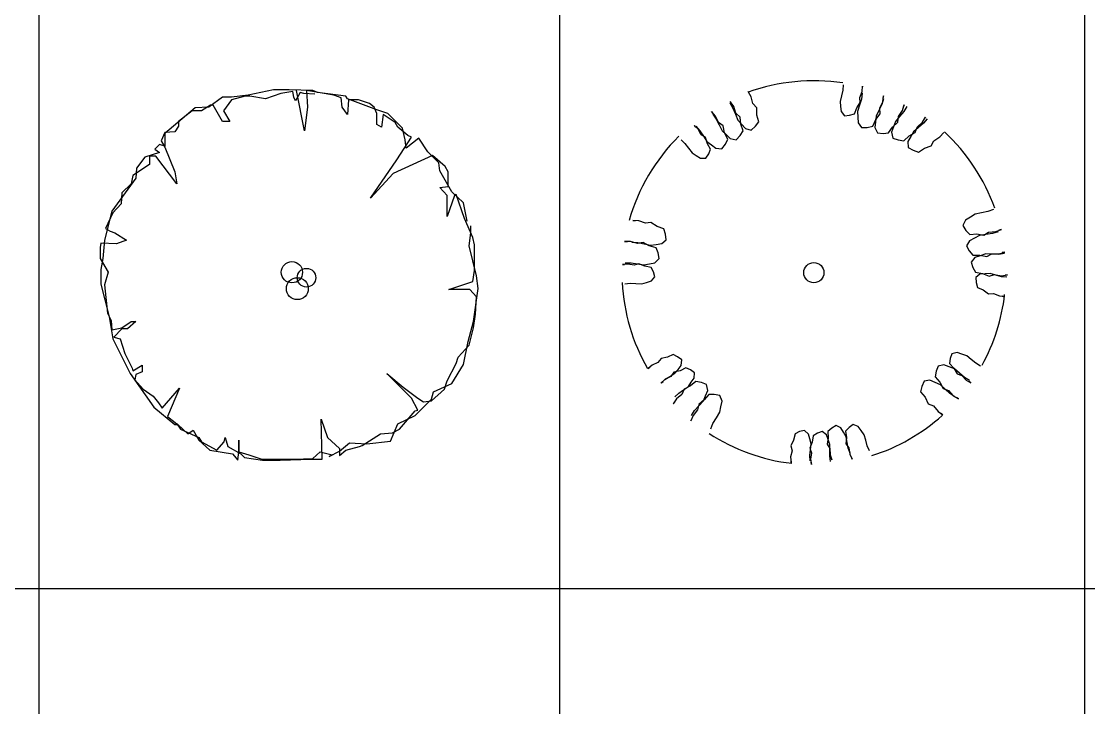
# Model space of a CAD drawing. Header units: inches. Extents: x 7658 to 73799, y 48 to 40262.
# Drawn here: x 36394 to 40653, y 16660 to 19399 of the extents above; entities that cross this region are included whole.
import ezdxf

# ---------------------------------------------------------------- set-up
doc = ezdxf.new("R2010")
doc.units = ezdxf.units.IN
doc.layers.add('www.cad-blocks.net', color=7, linetype='Continuous')

# ---------------------------------------------------------------- blocks, each defined once
blk = doc.blocks.new('A$C516926BB')
for p, q in [((25.0771, 38.5194), (25.0771, 0)), ((27.1553, 38.5194), (27.1553, 0)), ((29.249, 38.5194), (29.249, 0)), ((0, 16.441), (60.3118, 16.441))]:
    blk.add_line(p, q)
blk = doc.blocks.new('A$C23437B06')
for p, q in [((0.4883, 1.4494), (0.4337, 1.4093)), ((0.5248, 1.4494), (0.4883, 1.4494)), ((0.5904, 1.4567), (0.5248, 1.4494)), ((0.5794, 1.453), (0.5248, 1.4385)), ((0.5977, 1.453), (0.5794, 1.453)), ((0.6924, 1.4785), (0.5904, 1.4567)), ((0.6596, 1.4421), (0.5977, 1.453)), ((0.7216, 1.464), (0.6596, 1.4421)), ((0.7544, 1.4785), (0.6924, 1.4785)), ((0.7689, 1.4712), (0.7216, 1.464)), ((0.8491, 1.4749), (0.7544, 1.4785)), ((0.7726, 1.4494), (0.7689, 1.4712)), ((0.7799, 1.4348), (0.7726, 1.4494)), ((0.7981, 1.4676), (0.7799, 1.4348)), ((0.8163, 1.3147), (0.7835, 1.4749)), ((0.8127, 1.464), (0.7981, 1.4676)), ((0.8564, 1.4603), (0.8127, 1.464)), ((0.8236, 1.4749), (0.8273, 1.4093)), ((0.9329, 1.4567), (0.8236, 1.4749)), ((0.8673, 1.4676), (0.8491, 1.4749)), ((0.9803, 1.453), (0.8673, 1.4676)), ((0.9621, 1.4458), (0.9329, 1.4567)), ((0.9876, 1.4421), (0.9803, 1.453)), ((0.379, 1.4057), (0.2587, 1.3037)), ((0.4337, 1.4093), (0.379, 1.4057)), ((0.441, 1.4166), (0.4045, 1.3948)), ((0.4519, 1.4166), (0.441, 1.4166)), ((0.4883, 1.3511), (0.4519, 1.4166)), ((0.5248, 1.4385), (0.492, 1.3948)), ((0.8273, 1.4093), (0.8163, 1.3147)), ((0.9657, 1.4093), (0.9621, 1.4458)), ((0.9876, 1.3802), (0.9657, 1.4093)), ((1.1042, 1.3984), (0.9876, 1.4421)), ((0.9912, 1.4385), (0.9876, 1.3802)), ((1.0313, 1.4385), (0.9912, 1.4385)), ((1.0751, 1.4239), (1.0313, 1.4385)), ((1.0933, 1.4093), (1.0751, 1.4239)), ((1.1042, 1.3838), (1.0933, 1.4093)), ((0.3681, 1.3948), (0.3134, 1.3511)), ((0.4045, 1.3948), (0.3681, 1.3948)), ((0.492, 1.3948), (0.5175, 1.3511)), ((1.148, 1.3838), (1.1042, 1.3984)), ((1.1042, 1.3401), (1.1042, 1.3838)), ((1.1297, 1.3802), (1.1224, 1.3292)), ((1.1771, 1.3474), (1.1297, 1.3802)), ((1.2063, 1.3256), (1.148, 1.3838)), ((0.3134, 1.3329), (0.2988, 1.311)), ((0.3134, 1.3511), (0.3134, 1.3329)), ((0.5175, 1.3511), (0.4883, 1.3511)), ((1.1224, 1.3292), (1.1042, 1.3401)), ((1.188, 1.3292), (1.1771, 1.3474)), ((1.2281, 1.2964), (1.188, 1.3292)), ((1.2172, 1.2782), (1.2063, 1.3256)), ((0.2587, 1.3074), (0.2442, 1.2746)), ((0.2988, 1.311), (0.2587, 1.3074)), ((0.2587, 1.3037), (0.2587, 1.2527)), ((1.1844, 1.1981), (1.2427, 1.2892)), ((1.2208, 1.2455), (1.2172, 1.2782)), ((1.2719, 1.2855), (1.2208, 1.2455)), ((1.2427, 1.2892), (1.2281, 1.2964)), ((1.3083, 1.2309), (1.2719, 1.2855)), ((0.2369, 1.26), (0.2187, 1.2418)), ((0.2187, 1.2418), (0.2369, 1.2273)), ((0.2587, 1.2527), (0.2369, 1.26)), ((0.2442, 1.2746), (0.2587, 1.2491)), ((0.2587, 1.2491), (0.2988, 1.1508)), ((0.1786, 1.209), (0.1458, 1.1653)), ((0.2369, 1.2273), (0.1786, 1.209)), ((0.2223, 1.2127), (0.1968, 1.2127)), ((0.1968, 1.2127), (0.1968, 1.1799)), ((0.3061, 1.1034), (0.2223, 1.2127)), ((1.0787, 1.0452), (1.1844, 1.1981)), ((1.3265, 1.2163), (1.1698, 1.1435)), ((1.352, 1.1872), (1.3083, 1.2309)), ((1.3775, 1.1726), (1.3265, 1.2163)), ((0.1968, 1.1799), (0.1312, 1.1362)), ((0.1458, 1.1653), (0.1421, 1.1253)), ((0.2988, 1.1508), (0.3061, 1.1034)), ((1.3557, 1.1544), (1.352, 1.1872)), ((1.4031, 1.0707), (1.3557, 1.1544)), ((1.3885, 1.1508), (1.3775, 1.1726)), ((1.3885, 1.0925), (1.3885, 1.1508)), ((0.1421, 1.1253), (0.0474, 0.9942)), ((0.1312, 1.1362), (0.1239, 1.1034)), ((1.1698, 1.1435), (1.0787, 1.0452)), ((0.0875, 1.067), (0.0838, 1.0233)), ((0.1239, 1.1034), (0.0875, 1.067)), ((1.3557, 1.0889), (1.3885, 1.0925)), ((1.3848, 1.0561), (1.3557, 1.0889)), ((1.4504, 1.027), (1.4031, 1.0707)), ((0.0838, 1.0233), (0.051, 0.9869)), ((1.414, 1.0561), (1.3848, 0.9723)), ((1.3848, 1.0197), (1.3848, 1.0561)), ((1.4213, 1.0597), (1.414, 1.0561)), ((1.4541, 0.965), (1.4213, 1.0597)), ((1.465, 0.9541), (1.4504, 1.027)), ((0.0474, 0.9942), (0.0182, 0.8776)), ((0.051, 0.9869), (0.0219, 0.925)), ((1.3848, 0.9723), (1.3848, 1.0197)), ((1.4869, 0.8886), (1.4541, 0.965)), ((0.0219, 0.925), (0.0401, 0.9141)), ((0.0401, 0.9141), (0.0583, 0.9068)), ((0.0583, 0.9068), (0.1057, 0.8776)), ((1.4723, 0.8558), (1.4796, 0.9068)), ((1.4796, 0.9068), (1.4796, 0.9359)), ((0.0036, 0.8667), (0, 0.8485)), ((0.0656, 0.8631), (0.0036, 0.8667)), ((0.0182, 0.8776), (0.0109, 0.8048)), ((0.1057, 0.8776), (0.0656, 0.8631)), ((1.5014, 0.7356), (1.4723, 0.8558)), ((1.4942, 0.8594), (1.4869, 0.8886)), ((1.4942, 0.8157), (1.4942, 0.8594)), ((0, 0.8485), (0, 0.8048)), ((1.4942, 0.7575), (1.4942, 0.8157)), ((0, 0.8048), (0.0328, 0.7502)), ((0.0109, 0.8048), (0.0036, 0.7611)), ((0.0036, 0.7611), (0.0036, 0.7028)), ((0.0328, 0.7502), (0.0182, 0.6992)), ((1.4869, 0.7138), (1.4942, 0.7575)), ((1.5087, 0.6846), (1.5014, 0.7356)), ((0.0036, 0.7028), (0.0364, 0.5717)), ((0.0182, 0.6992), (0.0292, 0.5863)), ((1.3921, 0.681), (1.4869, 0.7138)), ((1.4905, 0.5535), (1.5087, 0.6846)), ((1.4759, 0.681), (1.3921, 0.681)), ((1.5014, 0.6519), (1.4759, 0.681)), ((1.4978, 0.5827), (1.5014, 0.6519)), ((0.0292, 0.5863), (0.0437, 0.5572)), ((0.0364, 0.5717), (0.051, 0.4843)), ((0.0437, 0.5572), (0.0474, 0.5208)), ((1.4905, 0.528), (1.4978, 0.5827)), ((0.0474, 0.5208), (0.0875, 0.528)), ((0.0875, 0.5244), (0.0547, 0.4916)), ((0.0875, 0.528), (0.1239, 0.5535)), ((0.1093, 0.5244), (0.0875, 0.5244)), ((0.1421, 0.5535), (0.1093, 0.5244)), ((0.1239, 0.5535), (0.1421, 0.5535)), ((1.4686, 0.4734), (1.4905, 0.5535)), ((1.4723, 0.4589), (1.4905, 0.528)), ((0.051, 0.4843), (0.1203, 0.346)), ((0.0547, 0.4916), (0.0802, 0.4843)), ((0.0802, 0.4843), (0.0984, 0.4261)), ((1.4504, 0.3824), (1.4686, 0.4734)), ((0.0984, 0.4261), (0.113, 0.3969)), ((1.4286, 0.4115), (1.4723, 0.4589)), ((0.113, 0.3969), (0.1275, 0.3678)), ((1.3848, 0.3168), (1.4213, 0.386)), ((1.4213, 0.386), (1.4286, 0.4115)), ((0.1203, 0.346), (0.215, 0.2112)), ((0.1275, 0.3678), (0.1312, 0.3569)), ((0.1312, 0.3569), (0.1676, 0.3787)), ((0.1421, 0.3423), (0.1385, 0.3205)), ((0.1676, 0.3532), (0.1421, 0.3423)), ((0.1676, 0.3787), (0.1676, 0.3532)), ((1.2427, 0.2476), (1.1443, 0.346)), ((1.1443, 0.346), (1.2099, 0.2913)), ((1.4031, 0.3059), (1.4504, 0.3824)), ((0.1385, 0.3205), (0.1713, 0.2841)), ((1.3302, 0.2731), (1.4031, 0.3059)), ((1.3739, 0.2841), (1.3848, 0.3168)), ((0.1713, 0.2841), (0.2114, 0.2549)), ((0.2478, 0.2076), (0.3171, 0.2877)), ((0.3171, 0.2877), (0.2697, 0.1748)), ((1.2099, 0.2913), (1.2682, 0.2476)), ((1.3229, 0.2367), (1.3739, 0.2841)), ((1.3229, 0.244), (1.3302, 0.2731)), ((0.2114, 0.2549), (0.2332, 0.2294)), ((0.2332, 0.2294), (0.2478, 0.2076)), ((1.2682, 0.2003), (1.2427, 0.2476)), ((1.2573, 0.1784), (1.3229, 0.244)), ((1.2682, 0.2476), (1.2901, 0.2331)), ((1.2901, 0.2331), (1.3229, 0.2367)), ((0.215, 0.2112), (0.2988, 0.142)), ((0.2697, 0.1748), (0.3061, 0.1457)), ((1.188, 0.1457), (1.2573, 0.1784)), ((1.1953, 0.1238), (1.2573, 0.1967)), ((1.2573, 0.1967), (1.2682, 0.2003)), ((0.2988, 0.142), (0.3098, 0.142)), ((0.3061, 0.1457), (0.3207, 0.1238)), ((0.3098, 0.142), (0.3499, 0.1056)), ((0.8856, 0.0036), (0.8819, 0.1639)), ((0.8819, 0.1639), (0.9074, 0.091)), ((1.1589, 0.0765), (1.188, 0.1457)), ((0.3207, 0.1238), (0.3936, 0.091)), ((0.3499, 0.1056), (0.3717, 0.1202)), ((0.3717, 0.1202), (0.3936, 0.0801)), ((0.3936, 0.091), (0.4045, 0.0728)), ((0.4956, 0.0728), (0.4993, 0.091)), ((0.4993, 0.091), (0.5102, 0.0546)), ((0.9074, 0.091), (0.9548, 0.0473)), ((1.0459, 0.0583), (1.1188, 0.1056)), ((1.1188, 0.1056), (1.1662, 0.1093)), ((1.1662, 0.1093), (1.1953, 0.1238)), ((0.3936, 0.0801), (0.4373, 0.0401)), ((0.4045, 0.0728), (0.4665, 0.0401)), ((0.4665, 0.0401), (0.4956, 0.0728)), ((0.5102, 0.0546), (0.5612, 0.0255)), ((0.5539, 0.0328), (0.5539, 0.0801)), ((0.5539, 0.0801), (0.5539, 0.0328)), ((0.9548, 0.0364), (0.9949, 0.0692)), ((0.9548, 0.0473), (0.9548, 0.0182)), ((0.9803, 0.0401), (1.035, 0.0546)), ((0.9949, 0.0692), (1.0641, 0.0656)), ((1.035, 0.0546), (1.0459, 0.0583)), ((1.0641, 0.0656), (1.1589, 0.0765)), ((0.4373, 0.0401), (0.5284, 0.0255)), ((0.5284, 0.0255), (0.5503, 0)), ((0.5503, 0), (0.5539, 0.0328)), ((0.5539, 0.0328), (0.594, 0.0218)), ((0.5612, 0.0255), (0.5758, 0.0109)), ((0.5758, 0.0109), (0.6487, 0)), ((0.594, 0.0218), (0.645, 0.0036)), ((0.645, 0.0036), (0.7726, 0.0036)), ((0.7179, 0), (0.8418, 0.0036)), ((0.7726, 0.0036), (0.8491, 0.0073)), ((0.8418, 0.0036), (0.8856, 0.0036)), ((0.8491, 0.0073), (0.8783, 0.0328)), ((0.8783, 0.0328), (0.9257, 0.0218)), ((0.9147, 0.0146), (0.9548, 0.0364)), ((0.9257, 0.0218), (0.9147, 0.0146)), ((0.9548, 0.0182), (0.9803, 0.0401)), ((0.6487, 0), (0.7179, 0))]:
    blk.add_line(p, q)
for centre, major_axis, start_param, end_param in [((0.7653, 0.7502), (-0.03, 0.03), 3.926991, 10.210176), ((0.8236, 0.7283), (0.0263, 0.0263), 5.497787, 11.780972), ((0.7872, 0.6846), (-0.0309, 0.0309), 3.926991, 10.210176)]:
    blk.add_ellipse(centre, major_axis=major_axis, ratio=1, start_param=start_param, end_param=end_param)
blk = doc.blocks.new('A$C05573735')
for p, q in [((0.8807, 1.4942), (0.8751, 1.4716)), ((0.8824, 1.5156), (0.8807, 1.4942)), ((0.9576, 1.4887), (0.9593, 1.5102)), ((0.9593, 1.5102), (0.9579, 1.5014)), ((0.4451, 1.4287), (0.4313, 1.4481)), ((0.4313, 1.4481), (0.4363, 1.4396)), ((0.5025, 1.4878), (0.5069, 1.479)), ((0.5149, 1.4674), (0.5025, 1.4878)), ((0.5219, 1.4399), (0.5149, 1.4674)), ((0.8751, 1.4716), (0.8696, 1.449)), ((0.8696, 1.449), (0.8717, 1.4287)), ((0.9546, 1.4582), (0.9471, 1.4334)), ((0.9482, 1.465), (0.9576, 1.4887)), ((0.9503, 1.4447), (0.9482, 1.465)), ((0.9579, 1.4818), (0.9546, 1.4582)), ((1.0427, 1.4589), (1.0357, 1.4361)), ((1.0396, 1.4474), (1.0429, 1.4711)), ((1.0429, 1.4711), (1.0407, 1.4614)), ((0.3562, 1.4082), (0.3623, 1.4003)), ((0.3723, 1.3906), (0.3562, 1.4082)), ((0.4297, 1.4427), (0.442, 1.4223)), ((0.442, 1.4223), (0.4517, 1.3983)), ((0.4541, 1.4017), (0.4451, 1.4287)), ((0.5369, 1.423), (0.5219, 1.4399)), ((0.5377, 1.3946), (0.5369, 1.423)), ((0.8717, 1.4287), (0.8738, 1.4085)), ((0.8738, 1.4085), (0.8873, 1.3918)), ((0.9266, 1.3998), (0.936, 1.4236)), ((0.936, 1.4236), (0.9503, 1.4447)), ((0.9471, 1.4334), (0.9395, 1.4087)), ((0.9395, 1.4087), (0.9406, 1.3861)), ((1.0244, 1.4129), (1.013, 1.3897)), ((1.0357, 1.4361), (1.0244, 1.4129)), ((1.0278, 1.4216), (1.0396, 1.4474)), ((1.0288, 1.399), (1.0278, 1.4216)), ((1.1022, 1.3884), (1.118, 1.412)), ((1.1234, 1.4083), (1.1069, 1.3883)), ((1.118, 1.412), (1.1249, 1.4348)), ((1.1249, 1.4348), (1.1212, 1.4256)), ((1.1354, 1.4289), (1.1234, 1.4083)), ((0.3619, 1.3978), (0.3757, 1.3783)), ((0.3846, 1.365), (0.3723, 1.3906)), ((0.3757, 1.3783), (0.3871, 1.3552)), ((0.4027, 1.3514), (0.3846, 1.365)), ((0.4517, 1.3983), (0.4614, 1.3744)), ((0.4703, 1.386), (0.4541, 1.4017)), ((0.4614, 1.3744), (0.4764, 1.3575)), ((0.4732, 1.3577), (0.4703, 1.386)), ((0.5314, 1.3494), (0.5447, 1.3671)), ((0.5447, 1.3671), (0.5377, 1.3946)), ((0.8873, 1.3918), (0.9075, 1.3939)), ((0.9075, 1.3939), (0.9266, 1.3998)), ((0.9406, 1.3861), (0.9417, 1.3636)), ((0.9417, 1.3636), (0.9556, 1.3442)), ((0.9998, 1.3507), (1.0116, 1.3765)), ((1.0105, 1.3672), (1.0079, 1.3448)), ((1.013, 1.3897), (1.0105, 1.3672)), ((1.0116, 1.3765), (1.0288, 1.399)), ((1.079, 1.3464), (1.0996, 1.366)), ((1.0905, 1.3684), (1.0828, 1.3471)), ((1.1069, 1.3883), (1.0905, 1.3684)), ((1.0996, 1.366), (1.1022, 1.3884)), ((1.1769, 1.3465), (1.1978, 1.3657)), ((1.1978, 1.3657), (1.2098, 1.3863)), ((1.2174, 1.3799), (1.202, 1.3616)), ((1.2098, 1.3863), (1.2041, 1.3782)), ((0.303, 1.3377), (0.2874, 1.3525)), ((0.2874, 1.3525), (0.2933, 1.3459)), ((0.2936, 1.3496), (0.3098, 1.332)), ((0.3157, 1.3155), (0.303, 1.3377)), ((0.3098, 1.332), (0.324, 1.3104)), ((0.3871, 1.3552), (0.3986, 1.332)), ((0.3986, 1.332), (0.4148, 1.3162)), ((0.409, 1.3237), (0.4027, 1.3514)), ((0.4213, 1.2981), (0.409, 1.3237)), ((0.4702, 1.3122), (0.4822, 1.3308)), ((0.4822, 1.3308), (0.4732, 1.3577)), ((0.4764, 1.3575), (0.4915, 1.3406)), ((0.4915, 1.3406), (0.5145, 1.3344)), ((0.5145, 1.3344), (0.5314, 1.3494)), ((0.9556, 1.3442), (0.9782, 1.3453)), ((0.9782, 1.3453), (0.9998, 1.3507)), ((1.0079, 1.3448), (1.0187, 1.3234)), ((1.0187, 1.3234), (1.0411, 1.3209)), ((1.0411, 1.3209), (1.0632, 1.3228)), ((1.0632, 1.3228), (1.079, 1.3464)), ((1.0828, 1.3471), (1.0751, 1.3259)), ((1.0751, 1.3259), (1.0806, 1.3026)), ((1.1447, 1.311), (1.1693, 1.3252)), ((1.1627, 1.328), (1.1515, 1.3084)), ((1.1823, 1.3448), (1.1627, 1.328)), ((1.1693, 1.3252), (1.1769, 1.3465)), ((1.202, 1.3616), (1.1823, 1.3448)), ((1.2679, 1.307), (1.2834, 1.3252)), ((1.2834, 1.3252), (1.2763, 1.3182)), ((0.235, 1.296), (0.2506, 1.2812)), ((0.2506, 1.2812), (0.2647, 1.2627)), ((0.3327, 1.3045), (0.3157, 1.3155)), ((0.324, 1.3104), (0.3382, 1.2888)), ((0.3402, 1.28), (0.3327, 1.3045)), ((0.3382, 1.2888), (0.3562, 1.2752)), ((0.3529, 1.2579), (0.3402, 1.28)), ((0.3981, 1.26), (0.4117, 1.2781)), ((0.4117, 1.2781), (0.4213, 1.2981)), ((0.4148, 1.3162), (0.431, 1.3005)), ((0.431, 1.3005), (0.4544, 1.2959)), ((0.4544, 1.2959), (0.4702, 1.3122)), ((1.0806, 1.3026), (1.1019, 1.295)), ((1.1019, 1.295), (1.1239, 1.2917)), ((1.1239, 1.2917), (1.1447, 1.311)), ((1.1515, 1.3084), (1.1403, 1.2887)), ((1.1403, 1.2887), (1.1417, 1.2649)), ((1.2329, 1.2719), (1.2441, 1.2916)), ((1.2441, 1.2916), (1.2679, 1.307)), ((0.2647, 1.2627), (0.2788, 1.2442)), ((0.2788, 1.2442), (0.2959, 1.2332)), ((0.3345, 1.2222), (0.3455, 1.2393)), ((0.3455, 1.2393), (0.3529, 1.2579)), ((0.3562, 1.2752), (0.3742, 1.2616)), ((0.3742, 1.2616), (0.3981, 1.26)), ((1.1417, 1.2649), (1.1613, 1.2537)), ((1.1613, 1.2537), (1.1824, 1.2467)), ((1.1824, 1.2467), (1.2062, 1.2621)), ((1.2062, 1.2621), (1.2329, 1.2719)), ((0.2959, 1.2332), (0.313, 1.2221)), ((0.313, 1.2221), (0.3345, 1.2222)), ((1.3893, 0.9869), (1.3701, 0.9751)), ((1.4086, 0.9987), (1.3893, 0.9869)), ((1.4339, 1.0039), (1.4086, 0.9987)), ((1.4593, 1.0092), (1.4339, 1.0039)), ((1.4816, 1.0177), (1.4593, 1.0092)), ((0.0422, 0.9732), (0.052, 0.9719)), ((0.066, 0.972), (0.0422, 0.9732)), ((0.0927, 0.9623), (0.066, 0.972)), ((0.1151, 0.9652), (0.0927, 0.9623)), ((0.1391, 0.95), (0.1151, 0.9652)), ((0.1658, 0.9403), (0.1391, 0.95)), ((0.1729, 0.9193), (0.1658, 0.9403)), ((1.3701, 0.9751), (1.3598, 0.9536)), ((1.3598, 0.9536), (1.3716, 0.9343)), ((1.4906, 0.9294), (1.5129, 0.938)), ((1.5129, 0.938), (1.5034, 0.9352)), ((0.1578, 0.8813), (0.1759, 0.8969)), ((0.1759, 0.8969), (0.1729, 0.9193)), ((1.3716, 0.9343), (1.3866, 0.918)), ((1.406, 0.9037), (1.386, 0.8931)), ((1.3866, 0.918), (1.4149, 0.92)), ((1.4259, 0.9143), (1.406, 0.9037)), ((1.4149, 0.92), (1.443, 0.9157)), ((1.4515, 0.918), (1.4259, 0.9143)), ((1.443, 0.9157), (1.4623, 0.9275)), ((1.4771, 0.9218), (1.4515, 0.918)), ((1.4623, 0.9275), (1.4906, 0.9294)), ((1.4999, 0.9289), (1.4771, 0.9218)), ((0.0338, 0.8899), (0.0099, 0.8897)), ((0.0099, 0.8897), (0.0198, 0.889)), ((0.061, 0.8819), (0.0338, 0.8899)), ((0.0386, 0.8876), (0.0624, 0.8864)), ((0.0832, 0.8863), (0.061, 0.8819)), ((0.0624, 0.8864), (0.0877, 0.8809)), ((0.1081, 0.8725), (0.0832, 0.8863)), ((0.0877, 0.8809), (0.113, 0.8754)), ((0.1353, 0.8645), (0.1081, 0.8725)), ((0.113, 0.8754), (0.1354, 0.8784)), ((0.1437, 0.844), (0.1353, 0.8645)), ((0.1354, 0.8784), (0.1578, 0.8813)), ((1.386, 0.8931), (1.3745, 0.8721)), ((1.3745, 0.8721), (1.3851, 0.8522)), ((1.3851, 0.8522), (1.3992, 0.835)), ((0.1309, 0.8051), (0.1481, 0.8218)), ((0.1481, 0.8218), (0.1437, 0.844)), ((1.4074, 0.8263), (1.3924, 0.8077)), ((1.3992, 0.835), (1.4276, 0.8353)), ((1.4289, 0.8332), (1.4074, 0.8263)), ((1.4276, 0.8353), (1.4554, 0.8294)), ((1.4504, 0.84), (1.4289, 0.8332)), ((1.4763, 0.8392), (1.4504, 0.84)), ((1.4554, 0.8294), (1.4753, 0.84)), ((1.4753, 0.84), (1.5037, 0.8403)), ((1.5021, 0.8383), (1.4763, 0.8392)), ((1.5258, 0.8413), (1.5021, 0.8383)), ((1.5037, 0.8403), (1.5265, 0.8475)), ((1.5265, 0.8475), (1.5168, 0.8453)), ((0.0222, 0.7997), (0.0009, 0.7974)), ((0.0009, 0.7974), (0.0098, 0.7976)), ((0.0116, 0.804), (0.0355, 0.8043)), ((0.0473, 0.7951), (0.0222, 0.7997)), ((0.0355, 0.8043), (0.061, 0.8004)), ((0.0668, 0.801), (0.0473, 0.7951)), ((0.061, 0.8004), (0.0866, 0.7965)), ((0.0903, 0.7909), (0.0668, 0.801)), ((0.0866, 0.7965), (0.1088, 0.8008)), ((0.1154, 0.7863), (0.0903, 0.7909)), ((0.1088, 0.8008), (0.1309, 0.8051)), ((0.1249, 0.7687), (0.1154, 0.7863)), ((0.1308, 0.7492), (0.1249, 0.7687)), ((1.3924, 0.8077), (1.3993, 0.7862)), ((1.3993, 0.7862), (1.41, 0.7668)), ((1.41, 0.7668), (1.438, 0.7621)), ((0.078, 0.7209), (0.0975, 0.7268)), ((0.0975, 0.7268), (0.117, 0.7327)), ((0.117, 0.7327), (0.1308, 0.7492)), ((1.4276, 0.759), (1.4105, 0.746)), ((1.4105, 0.746), (1.412, 0.7257)), ((1.412, 0.7257), (1.4172, 0.7065)), ((1.4479, 0.7604), (1.4276, 0.759)), ((1.438, 0.7621), (1.4643, 0.7513)), ((1.4682, 0.7619), (1.4479, 0.7604)), ((1.4643, 0.7513), (1.4858, 0.7582)), ((1.4906, 0.7556), (1.4682, 0.7619)), ((1.4858, 0.7582), (1.5138, 0.7534)), ((1.513, 0.7493), (1.4906, 0.7556)), ((1.5344, 0.7469), (1.513, 0.7493)), ((1.5138, 0.7534), (1.5375, 0.7565)), ((1.5375, 0.7565), (1.5276, 0.756)), ((0.0102, 0.7208), (0.0316, 0.7232)), ((0.0316, 0.7232), (0.0548, 0.722)), ((0.0548, 0.722), (0.078, 0.7209)), ((1.4172, 0.7065), (1.4407, 0.6963)), ((1.4407, 0.6963), (1.4614, 0.6813)), ((1.4614, 0.6813), (1.4817, 0.6827)), ((1.4817, 0.6827), (1.5051, 0.6726)), ((1.5051, 0.6726), (1.5265, 0.6702)), ((1.5265, 0.6702), (1.5177, 0.6719)), ((0.1804, 0.4282), (0.1554, 0.423)), ((0.2037, 0.4387), (0.1804, 0.4282)), ((0.2215, 0.4296), (0.2037, 0.4387)), ((0.2375, 0.417), (0.2215, 0.4296)), ((1.3158, 0.4421), (1.3089, 0.4229)), ((1.3367, 0.447), (1.3158, 0.4421)), ((1.3558, 0.4402), (1.3367, 0.447)), ((1.375, 0.4333), (1.3558, 0.4402)), ((1.3929, 0.4185), (1.375, 0.4333)), ((0.1195, 0.3966), (0.1033, 0.3825)), ((0.1033, 0.3825), (0.1105, 0.3877)), ((0.1428, 0.4071), (0.1195, 0.3966)), ((0.1554, 0.423), (0.1428, 0.4071)), ((0.2229, 0.3796), (0.2355, 0.3956)), ((0.2541, 0.3859), (0.2313, 0.3743)), ((0.2355, 0.3956), (0.2375, 0.417)), ((0.2723, 0.3776), (0.2541, 0.3859)), ((1.2608, 0.3929), (1.2526, 0.3718)), ((1.2841, 0.3979), (1.2608, 0.3929)), ((1.3052, 0.3897), (1.2841, 0.3979)), ((1.3263, 0.3815), (1.3052, 0.3897)), ((1.3089, 0.4229), (1.306, 0.4031)), ((1.306, 0.4031), (1.3234, 0.3844)), ((1.3234, 0.3844), (1.3362, 0.3623)), ((1.4109, 0.4037), (1.3929, 0.4185)), ((1.4295, 0.3929), (1.4109, 0.4037)), ((0.1708, 0.339), (0.1905, 0.3514)), ((0.1947, 0.3515), (0.1719, 0.3399)), ((0.1905, 0.3514), (0.2103, 0.3637)), ((0.2065, 0.368), (0.1947, 0.3515)), ((0.2313, 0.3743), (0.2065, 0.368)), ((0.2103, 0.3637), (0.2229, 0.3796)), ((0.2888, 0.3657), (0.2723, 0.3776)), ((0.276, 0.3278), (0.2878, 0.3443)), ((0.2878, 0.3443), (0.2888, 0.3657)), ((1.2526, 0.3718), (1.2488, 0.35)), ((1.2488, 0.35), (1.2676, 0.3287)), ((1.3458, 0.3646), (1.3263, 0.3815)), ((1.3362, 0.3623), (1.3554, 0.3554)), ((1.3653, 0.3477), (1.3458, 0.3646)), ((1.3554, 0.3554), (1.3727, 0.3367)), ((1.3857, 0.3351), (1.3653, 0.3477)), ((0.1546, 0.3249), (0.1708, 0.339)), ((0.1719, 0.3399), (0.1564, 0.3251)), ((0.1564, 0.3251), (0.1633, 0.3307)), ((0.2475, 0.3003), (0.2387, 0.2795)), ((0.245, 0.298), (0.2641, 0.3112)), ((0.2727, 0.3134), (0.2475, 0.3003)), ((0.2641, 0.3112), (0.276, 0.3278)), ((0.2945, 0.3316), (0.2727, 0.3134)), ((0.3162, 0.3272), (0.2945, 0.3316)), ((0.3371, 0.3185), (0.3162, 0.3272)), ((0.3414, 0.295), (0.3371, 0.3185)), ((1.1957, 0.3116), (1.191, 0.2899)), ((1.2047, 0.3324), (1.1957, 0.3116)), ((1.2282, 0.3364), (1.2047, 0.3324)), ((1.2489, 0.3274), (1.2282, 0.3364)), ((1.2697, 0.3184), (1.2489, 0.3274)), ((1.2676, 0.3287), (1.2812, 0.3038)), ((1.2885, 0.3007), (1.2697, 0.3184)), ((1.2812, 0.3038), (1.3023, 0.2956)), ((1.3074, 0.283), (1.2885, 0.3007)), ((1.3727, 0.3367), (1.3913, 0.3259)), ((1.3913, 0.3259), (1.384, 0.331)), ((0.217, 0.2613), (0.2039, 0.2413)), ((0.2103, 0.27), (0.2258, 0.2848)), ((0.2387, 0.2795), (0.217, 0.2613)), ((0.2258, 0.2848), (0.245, 0.298)), ((0.3276, 0.2574), (0.3053, 0.2399)), ((0.324, 0.2533), (0.3327, 0.2742)), ((0.3455, 0.2794), (0.3276, 0.2574)), ((0.3327, 0.2742), (0.3414, 0.295)), ((0.3677, 0.2793), (0.3455, 0.2794)), ((0.3899, 0.2747), (0.3677, 0.2793)), ((0.3986, 0.2524), (0.3899, 0.2747)), ((1.191, 0.2899), (1.2089, 0.2679)), ((1.2089, 0.2679), (1.2216, 0.2425)), ((1.3023, 0.2956), (1.3211, 0.2743)), ((1.3272, 0.2697), (1.3074, 0.283)), ((1.3211, 0.2743), (1.3414, 0.2618)), ((1.3414, 0.2618), (1.3334, 0.2677)), ((0.2039, 0.2413), (0.21, 0.2491)), ((0.2761, 0.1951), (0.2892, 0.2151)), ((0.3007, 0.2177), (0.2827, 0.1957)), ((0.2892, 0.2151), (0.3066, 0.2342)), ((0.3053, 0.2399), (0.3007, 0.2177)), ((0.3066, 0.2342), (0.324, 0.2533)), ((0.3893, 0.2082), (0.3939, 0.2303)), ((0.3939, 0.2303), (0.3986, 0.2524)), ((1.2216, 0.2425), (1.2423, 0.2335)), ((1.2423, 0.2335), (1.2603, 0.2115)), ((0.2827, 0.1957), (0.2737, 0.1736)), ((0.2737, 0.1736), (0.2782, 0.1825)), ((0.3624, 0.1641), (0.3758, 0.1861)), ((0.3758, 0.1861), (0.3893, 0.2082)), ((1.2603, 0.2115), (1.2801, 0.1981)), ((1.2801, 0.1981), (1.2723, 0.2043)), ((0.3533, 0.142), (0.3624, 0.1641)), ((0.7081, 0.1311), (0.69, 0.1224)), ((0.7278, 0.1361), (0.7081, 0.1311)), ((0.7436, 0.1215), (0.7278, 0.1361)), ((0.7982, 0.1317), (0.779, 0.125)), ((0.8152, 0.1186), (0.7982, 0.1317)), ((0.8361, 0.1454), (0.8212, 0.1322)), ((0.8212, 0.1322), (0.8224, 0.1067)), ((0.8537, 0.1557), (0.8361, 0.1454)), ((0.8729, 0.146), (0.8537, 0.1557)), ((0.8832, 0.1285), (0.8729, 0.146)), ((0.8934, 0.1109), (0.8832, 0.1285)), ((0.9053, 0.148), (0.8916, 0.1334)), ((0.8916, 0.1334), (0.8952, 0.1081)), ((0.9219, 0.1598), (0.9053, 0.148)), ((0.9419, 0.1519), (0.9219, 0.1598)), ((0.9537, 0.1353), (0.9419, 0.1519)), ((0.9655, 0.1187), (0.9537, 0.1353)), ((0.6842, 0.0975), (0.6731, 0.0745)), ((0.69, 0.1224), (0.6842, 0.0975)), ((0.7486, 0.1018), (0.7436, 0.1215)), ((0.7536, 0.0821), (0.7486, 0.1018)), ((0.7581, 0.0896), (0.749, 0.0657)), ((0.7618, 0.1149), (0.7581, 0.0896)), ((0.779, 0.125), (0.7618, 0.1149)), ((0.8219, 0.0994), (0.8152, 0.1186)), ((0.8224, 0.1067), (0.8181, 0.0815)), ((0.8285, 0.0801), (0.8219, 0.0994)), ((0.8952, 0.1081), (0.8931, 0.0827)), ((0.8976, 0.088), (0.8934, 0.1109)), ((0.9019, 0.0651), (0.8976, 0.088)), ((0.9718, 0.0963), (0.9655, 0.1187)), ((0.9781, 0.0739), (0.9718, 0.0963)), ((0.6781, 0.0548), (0.6723, 0.0299)), ((0.6731, 0.0745), (0.6781, 0.0548)), ((0.749, 0.0657), (0.7557, 0.0465)), ((0.7492, 0.0358), (0.7514, 0.0589)), ((0.7514, 0.0589), (0.7536, 0.0821)), ((0.7557, 0.0465), (0.752, 0.0212)), ((0.8181, 0.0815), (0.8283, 0.0639)), ((0.8281, 0.0336), (0.8283, 0.0569)), ((0.8283, 0.0569), (0.8285, 0.0801)), ((0.8283, 0.0639), (0.8295, 0.0384)), ((0.8931, 0.0827), (0.9049, 0.0661)), ((0.9091, 0.0449), (0.9019, 0.0651)), ((0.9049, 0.0661), (0.9084, 0.0408)), ((0.9871, 0.0545), (0.9781, 0.0739)), ((0.6723, 0.0299), (0.6737, 0.0085)), ((0.6737, 0.0085), (0.6739, 0.0174)), ((0.7506, 0.0143), (0.7492, 0.0358)), ((0.752, 0.0212), (0.7552, 0)), ((0.7552, 0), (0.7546, 0.0089)), ((0.8313, 0.0124), (0.8281, 0.0336)), ((0.8295, 0.0384), (0.8368, 0.0182)), ((0.8368, 0.0182), (0.8345, 0.0268)), ((0.9084, 0.0408), (0.9175, 0.0213)), ((0.9175, 0.0213), (0.9144, 0.0297))]:
    blk.add_line(p, q)
for major_axis, start_param, end_param in [((-0.5416, 0.5416), -0.936137, -0.4366), ((-0.5416, 0.5416), 4.269045, 4.75062), ((0.5416, 0.5416), 1.565706, 2.081336), ((0.0285, 0.0285), 5.497787, 11.780972), ((0.5416, 0.5416), 2.407806, 2.878979), ((-0.5416, 0.5416), 3.42408, 3.813437), ((-0.5416, 0.5416), 2.663598, 3.088766), ((-0.5416, 0.5416), 1.778884, 2.240265)]:
    blk.add_ellipse((0.765, 0.7654), major_axis=major_axis, ratio=1, start_param=start_param, end_param=end_param)

msp = doc.modelspace()

# ---------------------------------------------------------------- block references
at = {"xscale": 1000, "yscale": 1000, "zscale": 1000}
for name, p in [('A$C05573735', (38791.3, 17630.3)), ('A$C23437B06', (36708.3, 17647.3))]:
    msp.add_blockref(name, p, dxfattribs=at)
at = {"layer": 'www.cad-blocks.net', "color": 155, "true_color": 0x546d8e, "xscale": 1000, "yscale": 1000, "zscale": 1000}
msp.add_blockref('A$C516926BB', (11386.7, 694.4), dxfattribs=at)

doc.saveas('drawing.dxf')
